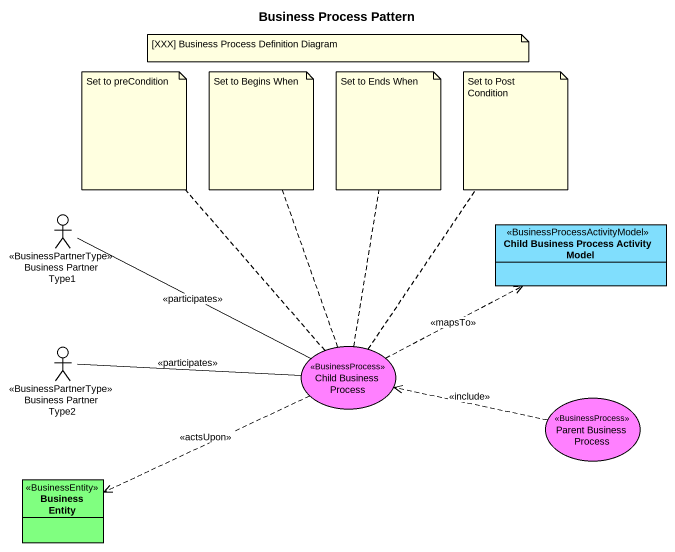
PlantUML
@startuml
title Business Process Pattern
allowmixing
hide circle
hide empty members
actor "Business Partner Type1" as Business_Partner_Type1 <<BusinessPartnerType>>
class "Child Business Process Activity Model" as Child_Business_Process <<BusinessProcessActivityModel>> #80DEFD
actor "Business Partner Type2" as Business_Partner_Type2 <<BusinessPartnerType>>
usecase "Child Business Process" as Child_Business_Process_2 <<BusinessProcess>> #FF80FF
usecase "Parent Business Process" as Parent_Business_Process <<BusinessProcess>> #FF80FF
class "Business Entity" as Business_Entity <<BusinessEntity>> #80FF80
Business_Partner_Type1 -right- Child_Business_Process_2 : <<participates>>
Business_Partner_Type2 -right- Child_Business_Process_2 : <<participates>>
Child_Business_Process_2 .right.> Child_Business_Process : <<mapsTo>>
Child_Business_Process_2 .left.> Business_Entity : <<actsUpon>>
Parent_Business_Process .left.> Child_Business_Process_2 : <<include>>
note as N1
  [XXX] Business Process Definition Diagram
end note
note top of Child_Business_Process_2 : Set to preCondition
note top of Child_Business_Process_2 : Set to Begins When
note top of Child_Business_Process_2 : Set to Ends When
note top of Child_Business_Process_2 : Set to Post Condition
@enduml
